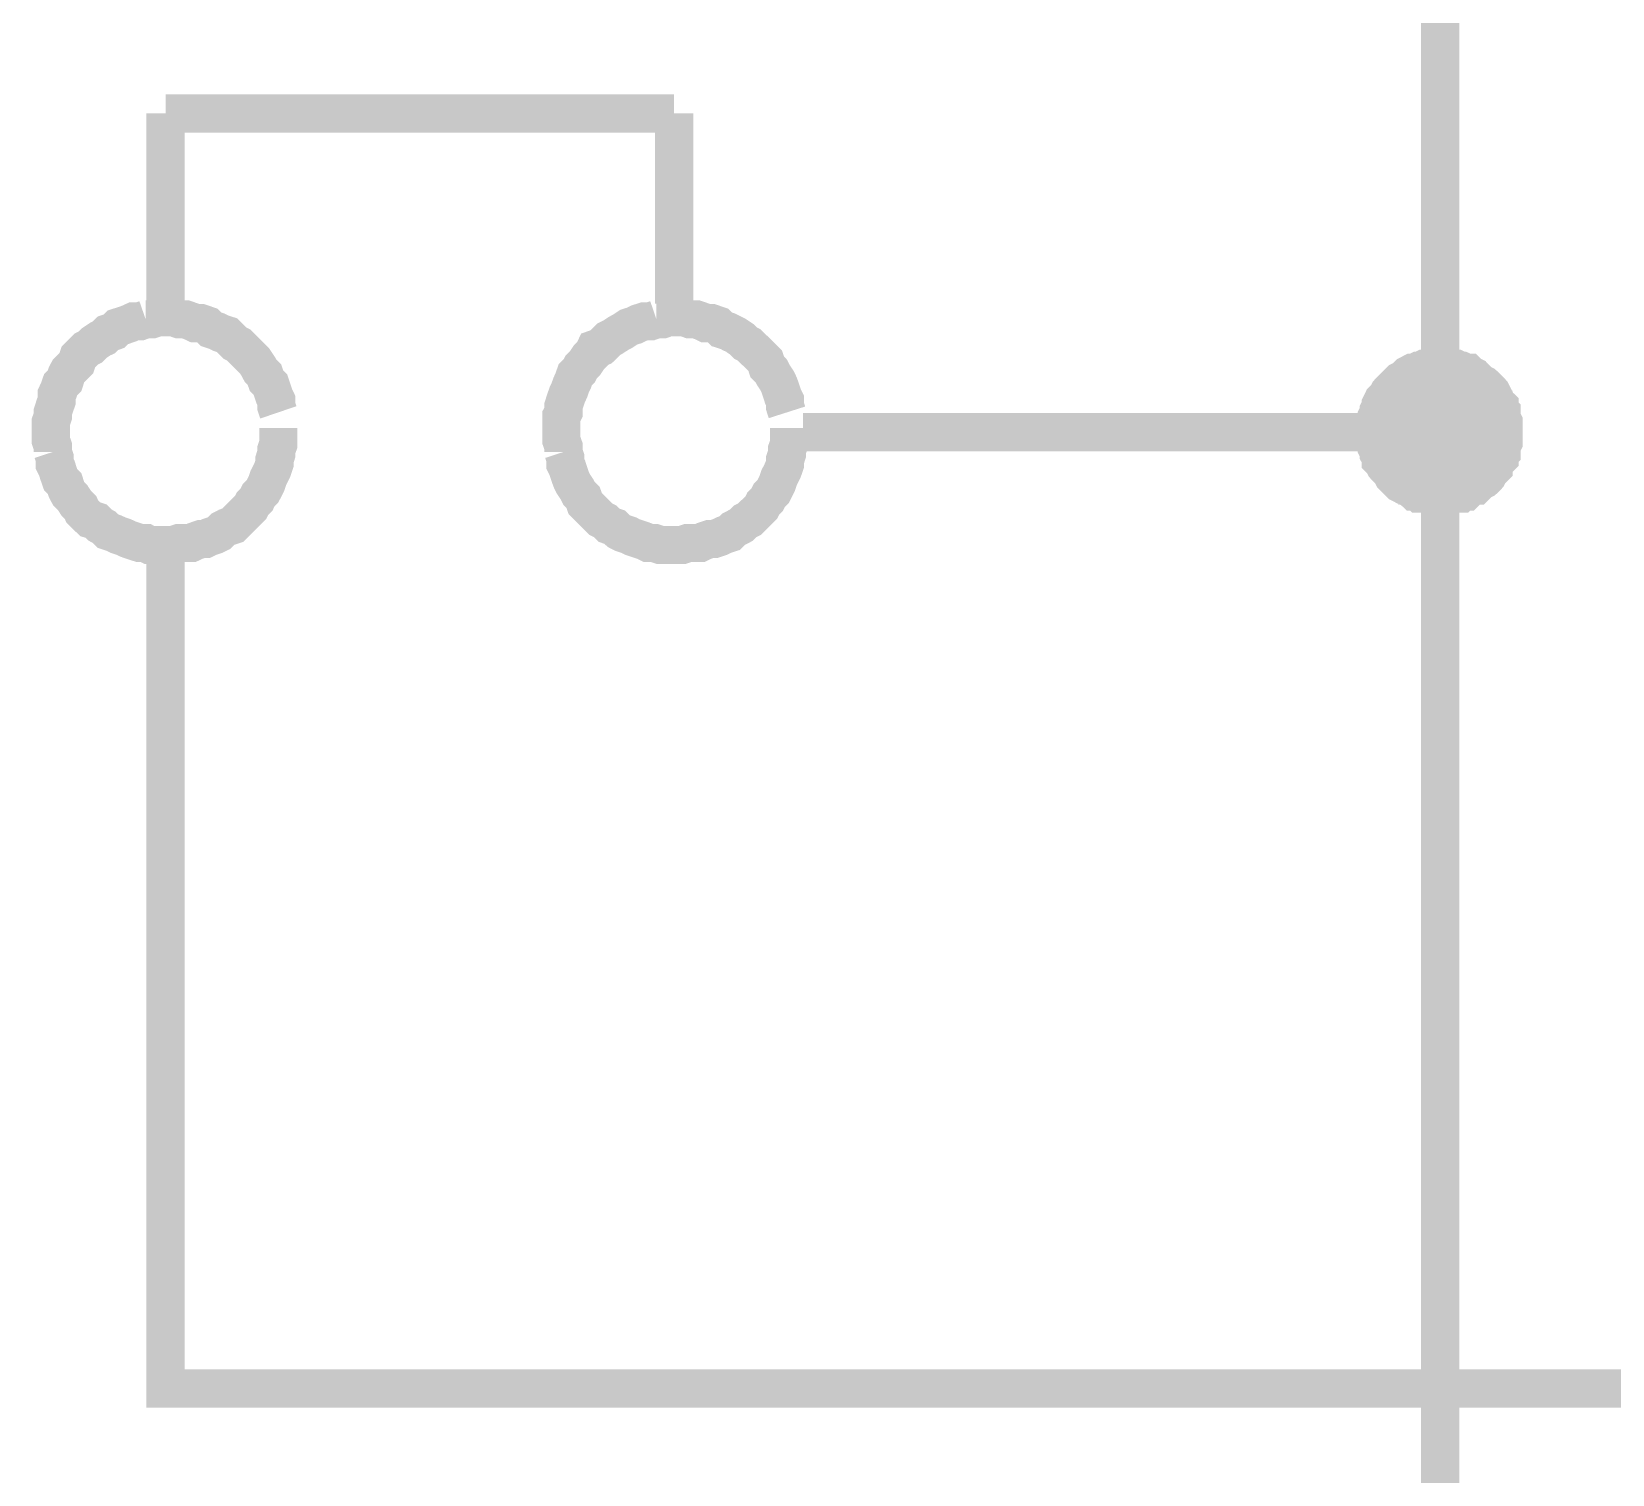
# Model space of a CAD drawing. Extents: x 196 to 1101, y 70 to 664.
# Drawn here: x 456 to 468.4, y 312.99 to 324.31 of the extents above; entities that cross this region are included whole.
import ezdxf

# ---------------------------------------------------------------- set-up
doc = ezdxf.new("R2010")
doc.units = 0
doc.header["$MEASUREMENT"] = 0
doc.layers.add('Sheet', color=255, linetype='CONTINUOUS')

msp = doc.modelspace()

# ---------------------------------------------------------------- linework, layer by layer
at = {"layer": 'Sheet', "const_width": 0.3}
for points in [[(464.546, 291.176), (467.046, 291.176), (467.046, 306.182), (467.046, 321.172), (467.046, 336.177)], [(457.046, 322.181), (457.046, 323.672)], [(457.046, 323.672), (461.036, 323.672)], [(461.036, 323.672), (461.036, 322.181)], [(456.89, 322.057), (456.844, 322.041), (456.797, 322.041), (456.766, 322.026), (456.72, 322.01), (456.673, 321.995), (456.642, 321.964), (456.595, 321.948), (456.564, 321.917), (456.533, 321.902), (456.487, 321.871), (456.456, 321.84), (456.424, 321.824), (456.393, 321.793), (456.362, 321.762), (456.347, 321.715), (456.316, 321.684), (456.285, 321.653), (456.269, 321.622), (456.254, 321.575), (456.223, 321.544), (456.207, 321.498), (456.192, 321.467), (456.192, 321.42), (456.176, 321.374), (456.161, 321.327), (456.161, 321.296), (456.145, 321.249), (456.145, 321.203), (456.145, 321.156), (456.145, 321.109), (456.161, 321.063), (456.161, 321.016)], [(457.931, 321.327), (457.915, 321.374), (457.915, 321.42), (457.9, 321.451), (457.884, 321.498), (457.869, 321.544), (457.838, 321.575), (457.822, 321.622), (457.791, 321.653), (457.775, 321.684), (457.744, 321.731), (457.713, 321.762), (457.682, 321.793), (457.651, 321.824), (457.62, 321.855), (457.589, 321.871), (457.558, 321.902), (457.527, 321.933), (457.48, 321.948), (457.449, 321.964), (457.403, 321.979), (457.372, 322.01), (457.325, 322.026), (457.279, 322.026), (457.247, 322.041), (457.201, 322.057), (457.154, 322.057), (457.108, 322.073), (457.077, 322.073), (457.03, 322.073), (456.984, 322.073), (456.937, 322.057), (456.89, 322.057)], [(460.897, 322.057), (460.85, 322.041), (460.803, 322.041), (460.757, 322.026), (460.726, 322.01), (460.679, 321.995), (460.633, 321.964), (460.602, 321.948), (460.555, 321.917), (460.524, 321.902), (460.493, 321.871), (460.462, 321.84), (460.415, 321.824), (460.4, 321.793), (460.369, 321.762), (460.338, 321.715), (460.307, 321.684), (460.291, 321.653), (460.26, 321.622), (460.244, 321.575), (460.229, 321.544), (460.213, 321.498), (460.198, 321.467), (460.182, 321.42), (460.167, 321.374), (460.167, 321.327), (460.151, 321.296), (460.151, 321.249), (460.151, 321.203), (460.151, 321.156), (460.151, 321.109), (460.167, 321.063), (460.167, 321.016)], [(461.921, 321.327), (461.906, 321.374), (461.906, 321.42), (461.89, 321.451), (461.875, 321.498), (461.859, 321.544), (461.844, 321.575), (461.813, 321.622), (461.797, 321.653), (461.766, 321.684), (461.751, 321.731), (461.72, 321.762), (461.689, 321.793), (461.657, 321.824), (461.626, 321.855), (461.595, 321.871), (461.564, 321.902), (461.518, 321.933), (461.487, 321.948), (461.456, 321.964), (461.409, 321.979), (461.378, 322.01), (461.331, 322.026), (461.285, 322.026), (461.254, 322.041), (461.207, 322.057), (461.161, 322.057), (461.114, 322.073), (461.083, 322.073), (461.036, 322.073), (460.99, 322.073), (460.943, 322.057), (460.897, 322.057)], [(466.533, 321.172), (466.533, 321.203), (466.533, 321.218), (466.533, 321.249), (466.549, 321.28), (466.549, 321.296), (466.564, 321.327), (466.564, 321.342), (466.58, 321.374), (466.58, 321.389), (466.595, 321.42), (466.611, 321.436), (466.626, 321.451), (466.642, 321.482), (466.657, 321.498), (466.673, 321.513), (466.689, 321.529), (466.704, 321.544), (466.72, 321.56), (466.735, 321.575), (466.766, 321.591), (466.782, 321.607), (466.797, 321.622), (466.828, 321.638), (466.844, 321.638), (466.875, 321.653), (466.89, 321.653), (466.921, 321.669), (466.937, 321.669), (466.968, 321.684), (466.999, 321.684), (467.015, 321.684), (467.046, 321.684)], [(466.533, 321.172), (466.533, 321.203), (466.533, 321.218), (466.533, 321.249), (466.549, 321.28), (466.549, 321.296), (466.564, 321.327), (466.564, 321.342), (466.58, 321.374), (466.58, 321.389), (466.595, 321.42), (466.611, 321.436), (466.626, 321.451), (466.642, 321.482), (466.657, 321.498), (466.673, 321.513), (466.689, 321.529), (466.704, 321.544), (466.72, 321.56), (466.735, 321.575), (466.766, 321.591), (466.782, 321.607), (466.797, 321.622), (466.828, 321.638), (466.844, 321.638), (466.875, 321.653), (466.89, 321.653), (466.921, 321.669), (466.937, 321.669), (466.968, 321.684), (466.999, 321.684), (467.015, 321.684), (467.046, 321.684)], [(466.533, 321.172), (466.533, 321.203), (466.533, 321.218), (466.533, 321.249), (466.549, 321.28), (466.549, 321.296), (466.564, 321.327), (466.564, 321.342), (466.58, 321.374), (466.58, 321.389), (466.595, 321.42), (466.611, 321.436), (466.626, 321.451), (466.642, 321.482), (466.657, 321.498), (466.673, 321.513), (466.689, 321.529), (466.704, 321.544), (466.72, 321.56), (466.735, 321.575), (466.766, 321.591), (466.782, 321.607), (466.797, 321.622), (466.828, 321.638), (466.844, 321.638), (466.875, 321.653), (466.89, 321.653), (466.921, 321.669), (466.937, 321.669), (466.968, 321.684), (466.999, 321.684), (467.015, 321.684), (467.046, 321.684)], [(466.533, 321.172), (466.533, 321.203), (466.533, 321.218), (466.533, 321.249), (466.549, 321.28), (466.549, 321.296), (466.564, 321.327), (466.564, 321.342), (466.58, 321.374), (466.58, 321.389), (466.595, 321.42), (466.611, 321.436), (466.626, 321.451), (466.642, 321.482), (466.657, 321.498), (466.673, 321.513), (466.689, 321.529), (466.704, 321.544), (466.72, 321.56), (466.735, 321.575), (466.766, 321.591), (466.782, 321.607), (466.797, 321.622), (466.828, 321.638), (466.844, 321.638), (466.875, 321.653), (466.89, 321.653), (466.921, 321.669), (466.937, 321.669), (466.968, 321.684), (466.999, 321.684), (467.015, 321.684), (467.046, 321.684)], [(466.533, 321.172), (466.533, 321.203), (466.533, 321.218), (466.533, 321.249), (466.549, 321.28), (466.549, 321.296), (466.564, 321.327), (466.564, 321.342), (466.58, 321.374), (466.58, 321.389), (466.595, 321.42), (466.611, 321.436), (466.626, 321.451), (466.642, 321.482), (466.657, 321.498), (466.673, 321.513), (466.689, 321.529), (466.704, 321.544), (466.72, 321.56), (466.735, 321.575), (466.766, 321.591), (466.782, 321.607), (466.797, 321.622), (466.828, 321.638), (466.844, 321.638), (466.875, 321.653), (466.89, 321.653), (466.921, 321.669), (466.937, 321.669), (466.968, 321.684), (466.999, 321.684), (467.015, 321.684), (467.046, 321.684)], [(466.533, 321.172), (466.533, 321.203), (466.533, 321.218), (466.533, 321.249), (466.549, 321.28), (466.549, 321.296), (466.564, 321.327), (466.564, 321.342), (466.58, 321.374), (466.58, 321.389), (466.595, 321.42), (466.611, 321.436), (466.626, 321.451), (466.642, 321.482), (466.657, 321.498), (466.673, 321.513), (466.689, 321.529), (466.704, 321.544), (466.72, 321.56), (466.735, 321.575), (466.766, 321.591), (466.782, 321.607), (466.797, 321.622), (466.828, 321.638), (466.844, 321.638), (466.875, 321.653), (466.89, 321.653), (466.921, 321.669), (466.937, 321.669), (466.968, 321.684), (466.999, 321.684), (467.015, 321.684), (467.046, 321.684)], [(466.533, 321.172), (466.533, 321.203), (466.533, 321.218), (466.533, 321.249), (466.549, 321.28), (466.549, 321.296), (466.564, 321.327), (466.564, 321.342), (466.58, 321.374), (466.58, 321.389), (466.595, 321.42), (466.611, 321.436), (466.626, 321.451), (466.642, 321.482), (466.657, 321.498), (466.673, 321.513), (466.689, 321.529), (466.704, 321.544), (466.72, 321.56), (466.735, 321.575), (466.766, 321.591), (466.782, 321.607), (466.797, 321.622), (466.828, 321.638), (466.844, 321.638), (466.875, 321.653), (466.89, 321.653), (466.921, 321.669), (466.937, 321.669), (466.968, 321.684), (466.999, 321.684), (467.015, 321.684), (467.046, 321.684)], [(466.533, 321.172), (466.533, 321.203), (466.533, 321.218), (466.533, 321.249), (466.549, 321.28), (466.549, 321.296), (466.564, 321.327), (466.564, 321.342), (466.58, 321.374), (466.58, 321.389), (466.595, 321.42), (466.611, 321.436), (466.626, 321.451), (466.642, 321.482), (466.657, 321.498), (466.673, 321.513), (466.689, 321.529), (466.704, 321.544), (466.72, 321.56), (466.735, 321.575), (466.766, 321.591), (466.782, 321.607), (466.797, 321.622), (466.828, 321.638), (466.844, 321.638), (466.875, 321.653), (466.89, 321.653), (466.921, 321.669), (466.937, 321.669), (466.968, 321.684), (466.999, 321.684), (467.015, 321.684), (467.046, 321.684)], [(467.046, 321.684), (467.046, 321.684)], [(467.046, 321.684), (467.077, 321.684), (467.092, 321.684), (467.123, 321.684), (467.154, 321.669), (467.17, 321.669), (467.201, 321.653), (467.216, 321.653), (467.248, 321.638), (467.263, 321.638), (467.279, 321.622), (467.31, 321.607), (467.325, 321.591), (467.341, 321.575), (467.356, 321.56), (467.387, 321.544), (467.403, 321.529), (467.418, 321.513), (467.434, 321.498), (467.449, 321.482), (467.465, 321.451), (467.465, 321.436), (467.48, 321.42), (467.496, 321.389), (467.512, 321.374), (467.512, 321.342), (467.527, 321.327), (467.527, 321.296), (467.527, 321.28), (467.543, 321.249), (467.543, 321.218), (467.543, 321.203), (467.543, 321.172)], [(467.046, 321.684), (467.046, 321.684)], [(467.046, 321.684), (467.077, 321.684), (467.092, 321.684), (467.123, 321.684), (467.154, 321.669), (467.17, 321.669), (467.201, 321.653), (467.216, 321.653), (467.248, 321.638), (467.263, 321.638), (467.279, 321.622), (467.31, 321.607), (467.325, 321.591), (467.341, 321.575), (467.356, 321.56), (467.387, 321.544), (467.403, 321.529), (467.418, 321.513), (467.434, 321.498), (467.449, 321.482), (467.465, 321.451), (467.465, 321.436), (467.48, 321.42), (467.496, 321.389), (467.512, 321.374), (467.512, 321.342), (467.527, 321.327), (467.527, 321.296), (467.527, 321.28), (467.543, 321.249), (467.543, 321.218), (467.543, 321.203), (467.543, 321.172)], [(467.046, 321.684), (467.046, 321.684)], [(467.046, 321.684), (467.077, 321.684), (467.092, 321.684), (467.123, 321.684), (467.154, 321.669), (467.17, 321.669), (467.201, 321.653), (467.216, 321.653), (467.248, 321.638), (467.263, 321.638), (467.279, 321.622), (467.31, 321.607), (467.325, 321.591), (467.341, 321.575), (467.356, 321.56), (467.387, 321.544), (467.403, 321.529), (467.418, 321.513), (467.434, 321.498), (467.449, 321.482), (467.465, 321.451), (467.465, 321.436), (467.48, 321.42), (467.496, 321.389), (467.512, 321.374), (467.512, 321.342), (467.527, 321.327), (467.527, 321.296), (467.527, 321.28), (467.543, 321.249), (467.543, 321.218), (467.543, 321.203), (467.543, 321.172)], [(467.046, 321.684), (467.046, 321.684)], [(467.046, 321.684), (467.077, 321.684), (467.092, 321.684), (467.123, 321.684), (467.154, 321.669), (467.17, 321.669), (467.201, 321.653), (467.216, 321.653), (467.248, 321.638), (467.263, 321.638), (467.279, 321.622), (467.31, 321.607), (467.325, 321.591), (467.341, 321.575), (467.356, 321.56), (467.387, 321.544), (467.403, 321.529), (467.418, 321.513), (467.434, 321.498), (467.449, 321.482), (467.465, 321.451), (467.465, 321.436), (467.48, 321.42), (467.496, 321.389), (467.512, 321.374), (467.512, 321.342), (467.527, 321.327), (467.527, 321.296), (467.527, 321.28), (467.543, 321.249), (467.543, 321.218), (467.543, 321.203), (467.543, 321.172)], [(467.046, 321.684), (467.046, 321.684)], [(467.046, 321.684), (467.077, 321.684), (467.092, 321.684), (467.123, 321.684), (467.154, 321.669), (467.17, 321.669), (467.201, 321.653), (467.216, 321.653), (467.248, 321.638), (467.263, 321.638), (467.279, 321.622), (467.31, 321.607), (467.325, 321.591), (467.341, 321.575), (467.356, 321.56), (467.387, 321.544), (467.403, 321.529), (467.418, 321.513), (467.434, 321.498), (467.449, 321.482), (467.465, 321.451), (467.465, 321.436), (467.48, 321.42), (467.496, 321.389), (467.512, 321.374), (467.512, 321.342), (467.527, 321.327), (467.527, 321.296), (467.527, 321.28), (467.543, 321.249), (467.543, 321.218), (467.543, 321.203), (467.543, 321.172)], [(467.046, 321.684), (467.046, 321.684)], [(467.046, 321.684), (467.077, 321.684), (467.092, 321.684), (467.123, 321.684), (467.154, 321.669), (467.17, 321.669), (467.201, 321.653), (467.216, 321.653), (467.248, 321.638), (467.263, 321.638), (467.279, 321.622), (467.31, 321.607), (467.325, 321.591), (467.341, 321.575), (467.356, 321.56), (467.387, 321.544), (467.403, 321.529), (467.418, 321.513), (467.434, 321.498), (467.449, 321.482), (467.465, 321.451), (467.465, 321.436), (467.48, 321.42), (467.496, 321.389), (467.512, 321.374), (467.512, 321.342), (467.527, 321.327), (467.527, 321.296), (467.527, 321.28), (467.543, 321.249), (467.543, 321.218), (467.543, 321.203), (467.543, 321.172)], [(467.046, 321.684), (467.046, 321.684)], [(467.046, 321.684), (467.077, 321.684), (467.092, 321.684), (467.123, 321.684), (467.154, 321.669), (467.17, 321.669), (467.201, 321.653), (467.216, 321.653), (467.248, 321.638), (467.263, 321.638), (467.279, 321.622), (467.31, 321.607), (467.325, 321.591), (467.341, 321.575), (467.356, 321.56), (467.387, 321.544), (467.403, 321.529), (467.418, 321.513), (467.434, 321.498), (467.449, 321.482), (467.465, 321.451), (467.465, 321.436), (467.48, 321.42), (467.496, 321.389), (467.512, 321.374), (467.512, 321.342), (467.527, 321.327), (467.527, 321.296), (467.527, 321.28), (467.543, 321.249), (467.543, 321.218), (467.543, 321.203), (467.543, 321.172)], [(467.046, 321.684), (467.046, 321.684)], [(467.046, 321.684), (467.077, 321.684), (467.092, 321.684), (467.123, 321.684), (467.154, 321.669), (467.17, 321.669), (467.201, 321.653), (467.216, 321.653), (467.248, 321.638), (467.263, 321.638), (467.279, 321.622), (467.31, 321.607), (467.325, 321.591), (467.341, 321.575), (467.356, 321.56), (467.387, 321.544), (467.403, 321.529), (467.418, 321.513), (467.434, 321.498), (467.449, 321.482), (467.465, 321.451), (467.465, 321.436), (467.48, 321.42), (467.496, 321.389), (467.512, 321.374), (467.512, 321.342), (467.527, 321.327), (467.527, 321.296), (467.527, 321.28), (467.543, 321.249), (467.543, 321.218), (467.543, 321.203), (467.543, 321.172)], [(457.201, 320.302), (457.247, 320.302), (457.279, 320.317), (457.325, 320.333), (457.356, 320.333), (457.387, 320.348), (457.434, 320.364), (457.465, 320.379), (457.496, 320.41), (457.527, 320.426), (457.574, 320.442), (457.605, 320.473), (457.62, 320.488), (457.651, 320.519), (457.682, 320.55), (457.713, 320.581), (457.729, 320.612), (457.76, 320.643), (457.775, 320.675), (457.806, 320.706), (457.822, 320.737), (457.838, 320.768), (457.853, 320.814), (457.869, 320.845), (457.884, 320.876), (457.9, 320.923), (457.9, 320.954), (457.915, 321.001), (457.915, 321.032), (457.931, 321.078), (457.931, 321.125), (457.931, 321.156), (457.931, 321.203)], [(461.192, 320.302), (461.238, 320.302), (461.269, 320.317), (461.316, 320.333), (461.347, 320.333), (461.393, 320.348), (461.425, 320.364), (461.471, 320.379), (461.502, 320.41), (461.533, 320.426), (461.564, 320.442), (461.595, 320.473), (461.626, 320.488), (461.657, 320.519), (461.689, 320.55), (461.72, 320.581), (461.735, 320.612), (461.766, 320.643), (461.782, 320.675), (461.813, 320.706), (461.828, 320.737), (461.844, 320.768), (461.859, 320.814), (461.875, 320.845), (461.89, 320.876), (461.906, 320.923), (461.906, 320.954), (461.921, 321.001), (461.921, 321.032), (461.937, 321.078), (461.937, 321.125), (461.937, 321.156), (461.937, 321.203)], [(462.046, 321.172), (464.546, 321.172)], [(464.546, 321.172), (467.046, 321.172)], [(467.046, 320.675), (467.015, 320.675), (466.999, 320.675), (466.968, 320.675), (466.937, 320.69), (466.921, 320.69), (466.89, 320.69), (466.875, 320.706), (466.844, 320.706), (466.828, 320.721), (466.797, 320.737), (466.782, 320.752), (466.766, 320.752), (466.735, 320.768), (466.72, 320.783), (466.704, 320.799), (466.689, 320.814), (466.673, 320.83), (466.657, 320.861), (466.642, 320.876), (466.626, 320.892), (466.611, 320.908), (466.595, 320.939), (466.58, 320.954), (466.58, 320.97), (466.564, 321.001), (466.564, 321.016), (466.549, 321.047), (466.549, 321.063), (466.533, 321.094), (466.533, 321.125), (466.533, 321.141), (466.533, 321.172)], [(466.533, 321.172), (466.533, 321.172)], [(467.046, 320.675), (467.015, 320.675), (466.999, 320.675), (466.968, 320.675), (466.937, 320.69), (466.921, 320.69), (466.89, 320.69), (466.875, 320.706), (466.844, 320.706), (466.828, 320.721), (466.797, 320.737), (466.782, 320.752), (466.766, 320.752), (466.735, 320.768), (466.72, 320.783), (466.704, 320.799), (466.689, 320.814), (466.673, 320.83), (466.657, 320.861), (466.642, 320.876), (466.626, 320.892), (466.611, 320.908), (466.595, 320.939), (466.58, 320.954), (466.58, 320.97), (466.564, 321.001), (466.564, 321.016), (466.549, 321.047), (466.549, 321.063), (466.533, 321.094), (466.533, 321.125), (466.533, 321.141), (466.533, 321.172)], [(466.533, 321.172), (466.533, 321.172)], [(467.046, 320.675), (467.015, 320.675), (466.999, 320.675), (466.968, 320.675), (466.937, 320.69), (466.921, 320.69), (466.89, 320.69), (466.875, 320.706), (466.844, 320.706), (466.828, 320.721), (466.797, 320.737), (466.782, 320.752), (466.766, 320.752), (466.735, 320.768), (466.72, 320.783), (466.704, 320.799), (466.689, 320.814), (466.673, 320.83), (466.657, 320.861), (466.642, 320.876), (466.626, 320.892), (466.611, 320.908), (466.595, 320.939), (466.58, 320.954), (466.58, 320.97), (466.564, 321.001), (466.564, 321.016), (466.549, 321.047), (466.549, 321.063), (466.533, 321.094), (466.533, 321.125), (466.533, 321.141), (466.533, 321.172)], [(466.533, 321.172), (466.533, 321.172)], [(467.046, 320.675), (467.015, 320.675), (466.999, 320.675), (466.968, 320.675), (466.937, 320.69), (466.921, 320.69), (466.89, 320.69), (466.875, 320.706), (466.844, 320.706), (466.828, 320.721), (466.797, 320.737), (466.782, 320.752), (466.766, 320.752), (466.735, 320.768), (466.72, 320.783), (466.704, 320.799), (466.689, 320.814), (466.673, 320.83), (466.657, 320.861), (466.642, 320.876), (466.626, 320.892), (466.611, 320.908), (466.595, 320.939), (466.58, 320.954), (466.58, 320.97), (466.564, 321.001), (466.564, 321.016), (466.549, 321.047), (466.549, 321.063), (466.533, 321.094), (466.533, 321.125), (466.533, 321.141), (466.533, 321.172)], [(466.533, 321.172), (466.533, 321.172)], [(467.046, 320.675), (467.015, 320.675), (466.999, 320.675), (466.968, 320.675), (466.937, 320.69), (466.921, 320.69), (466.89, 320.69), (466.875, 320.706), (466.844, 320.706), (466.828, 320.721), (466.797, 320.737), (466.782, 320.752), (466.766, 320.752), (466.735, 320.768), (466.72, 320.783), (466.704, 320.799), (466.689, 320.814), (466.673, 320.83), (466.657, 320.861), (466.642, 320.876), (466.626, 320.892), (466.611, 320.908), (466.595, 320.939), (466.58, 320.954), (466.58, 320.97), (466.564, 321.001), (466.564, 321.016), (466.549, 321.047), (466.549, 321.063), (466.533, 321.094), (466.533, 321.125), (466.533, 321.141), (466.533, 321.172)], [(466.533, 321.172), (466.533, 321.172)], [(467.046, 320.675), (467.015, 320.675), (466.999, 320.675), (466.968, 320.675), (466.937, 320.69), (466.921, 320.69), (466.89, 320.69), (466.875, 320.706), (466.844, 320.706), (466.828, 320.721), (466.797, 320.737), (466.782, 320.752), (466.766, 320.752), (466.735, 320.768), (466.72, 320.783), (466.704, 320.799), (466.689, 320.814), (466.673, 320.83), (466.657, 320.861), (466.642, 320.876), (466.626, 320.892), (466.611, 320.908), (466.595, 320.939), (466.58, 320.954), (466.58, 320.97), (466.564, 321.001), (466.564, 321.016), (466.549, 321.047), (466.549, 321.063), (466.533, 321.094), (466.533, 321.125), (466.533, 321.141), (466.533, 321.172)], [(466.533, 321.172), (466.533, 321.172)], [(467.046, 320.675), (467.015, 320.675), (466.999, 320.675), (466.968, 320.675), (466.937, 320.69), (466.921, 320.69), (466.89, 320.69), (466.875, 320.706), (466.844, 320.706), (466.828, 320.721), (466.797, 320.737), (466.782, 320.752), (466.766, 320.752), (466.735, 320.768), (466.72, 320.783), (466.704, 320.799), (466.689, 320.814), (466.673, 320.83), (466.657, 320.861), (466.642, 320.876), (466.626, 320.892), (466.611, 320.908), (466.595, 320.939), (466.58, 320.954), (466.58, 320.97), (466.564, 321.001), (466.564, 321.016), (466.549, 321.047), (466.549, 321.063), (466.533, 321.094), (466.533, 321.125), (466.533, 321.141), (466.533, 321.172)], [(466.533, 321.172), (466.533, 321.172)], [(467.046, 320.675), (467.015, 320.675), (466.999, 320.675), (466.968, 320.675), (466.937, 320.69), (466.921, 320.69), (466.89, 320.69), (466.875, 320.706), (466.844, 320.706), (466.828, 320.721), (466.797, 320.737), (466.782, 320.752), (466.766, 320.752), (466.735, 320.768), (466.72, 320.783), (466.704, 320.799), (466.689, 320.814), (466.673, 320.83), (466.657, 320.861), (466.642, 320.876), (466.626, 320.892), (466.611, 320.908), (466.595, 320.939), (466.58, 320.954), (466.58, 320.97), (466.564, 321.001), (466.564, 321.016), (466.549, 321.047), (466.549, 321.063), (466.533, 321.094), (466.533, 321.125), (466.533, 321.141), (466.533, 321.172)], [(466.533, 321.172), (466.533, 321.172)], [(467.543, 321.172), (467.543, 321.141), (467.543, 321.125), (467.543, 321.094), (467.527, 321.063), (467.527, 321.047), (467.527, 321.016), (467.512, 321.001), (467.512, 320.97), (467.496, 320.954), (467.48, 320.939), (467.465, 320.908), (467.465, 320.892), (467.449, 320.876), (467.434, 320.861), (467.418, 320.83), (467.403, 320.814), (467.387, 320.799), (467.356, 320.783), (467.341, 320.768), (467.325, 320.752), (467.31, 320.752), (467.279, 320.737), (467.263, 320.721), (467.248, 320.706), (467.216, 320.706), (467.201, 320.69), (467.17, 320.69), (467.154, 320.69), (467.123, 320.675), (467.092, 320.675), (467.077, 320.675), (467.046, 320.675)], [(467.543, 321.172), (467.543, 321.141), (467.543, 321.125), (467.543, 321.094), (467.527, 321.063), (467.527, 321.047), (467.527, 321.016), (467.512, 321.001), (467.512, 320.97), (467.496, 320.954), (467.48, 320.939), (467.465, 320.908), (467.465, 320.892), (467.449, 320.876), (467.434, 320.861), (467.418, 320.83), (467.403, 320.814), (467.387, 320.799), (467.356, 320.783), (467.341, 320.768), (467.325, 320.752), (467.31, 320.752), (467.279, 320.737), (467.263, 320.721), (467.248, 320.706), (467.216, 320.706), (467.201, 320.69), (467.17, 320.69), (467.154, 320.69), (467.123, 320.675), (467.092, 320.675), (467.077, 320.675), (467.046, 320.675)], [(467.543, 321.172), (467.543, 321.141), (467.543, 321.125), (467.543, 321.094), (467.527, 321.063), (467.527, 321.047), (467.527, 321.016), (467.512, 321.001), (467.512, 320.97), (467.496, 320.954), (467.48, 320.939), (467.465, 320.908), (467.465, 320.892), (467.449, 320.876), (467.434, 320.861), (467.418, 320.83), (467.403, 320.814), (467.387, 320.799), (467.356, 320.783), (467.341, 320.768), (467.325, 320.752), (467.31, 320.752), (467.279, 320.737), (467.263, 320.721), (467.248, 320.706), (467.216, 320.706), (467.201, 320.69), (467.17, 320.69), (467.154, 320.69), (467.123, 320.675), (467.092, 320.675), (467.077, 320.675), (467.046, 320.675)], [(467.543, 321.172), (467.543, 321.141), (467.543, 321.125), (467.543, 321.094), (467.527, 321.063), (467.527, 321.047), (467.527, 321.016), (467.512, 321.001), (467.512, 320.97), (467.496, 320.954), (467.48, 320.939), (467.465, 320.908), (467.465, 320.892), (467.449, 320.876), (467.434, 320.861), (467.418, 320.83), (467.403, 320.814), (467.387, 320.799), (467.356, 320.783), (467.341, 320.768), (467.325, 320.752), (467.31, 320.752), (467.279, 320.737), (467.263, 320.721), (467.248, 320.706), (467.216, 320.706), (467.201, 320.69), (467.17, 320.69), (467.154, 320.69), (467.123, 320.675), (467.092, 320.675), (467.077, 320.675), (467.046, 320.675)], [(467.543, 321.172), (467.543, 321.141), (467.543, 321.125), (467.543, 321.094), (467.527, 321.063), (467.527, 321.047), (467.527, 321.016), (467.512, 321.001), (467.512, 320.97), (467.496, 320.954), (467.48, 320.939), (467.465, 320.908), (467.465, 320.892), (467.449, 320.876), (467.434, 320.861), (467.418, 320.83), (467.403, 320.814), (467.387, 320.799), (467.356, 320.783), (467.341, 320.768), (467.325, 320.752), (467.31, 320.752), (467.279, 320.737), (467.263, 320.721), (467.248, 320.706), (467.216, 320.706), (467.201, 320.69), (467.17, 320.69), (467.154, 320.69), (467.123, 320.675), (467.092, 320.675), (467.077, 320.675), (467.046, 320.675)], [(467.543, 321.172), (467.543, 321.141), (467.543, 321.125), (467.543, 321.094), (467.527, 321.063), (467.527, 321.047), (467.527, 321.016), (467.512, 321.001), (467.512, 320.97), (467.496, 320.954), (467.48, 320.939), (467.465, 320.908), (467.465, 320.892), (467.449, 320.876), (467.434, 320.861), (467.418, 320.83), (467.403, 320.814), (467.387, 320.799), (467.356, 320.783), (467.341, 320.768), (467.325, 320.752), (467.31, 320.752), (467.279, 320.737), (467.263, 320.721), (467.248, 320.706), (467.216, 320.706), (467.201, 320.69), (467.17, 320.69), (467.154, 320.69), (467.123, 320.675), (467.092, 320.675), (467.077, 320.675), (467.046, 320.675)], [(467.543, 321.172), (467.543, 321.141), (467.543, 321.125), (467.543, 321.094), (467.527, 321.063), (467.527, 321.047), (467.527, 321.016), (467.512, 321.001), (467.512, 320.97), (467.496, 320.954), (467.48, 320.939), (467.465, 320.908), (467.465, 320.892), (467.449, 320.876), (467.434, 320.861), (467.418, 320.83), (467.403, 320.814), (467.387, 320.799), (467.356, 320.783), (467.341, 320.768), (467.325, 320.752), (467.31, 320.752), (467.279, 320.737), (467.263, 320.721), (467.248, 320.706), (467.216, 320.706), (467.201, 320.69), (467.17, 320.69), (467.154, 320.69), (467.123, 320.675), (467.092, 320.675), (467.077, 320.675), (467.046, 320.675)], [(467.543, 321.172), (467.543, 321.141), (467.543, 321.125), (467.543, 321.094), (467.527, 321.063), (467.527, 321.047), (467.527, 321.016), (467.512, 321.001), (467.512, 320.97), (467.496, 320.954), (467.48, 320.939), (467.465, 320.908), (467.465, 320.892), (467.449, 320.876), (467.434, 320.861), (467.418, 320.83), (467.403, 320.814), (467.387, 320.799), (467.356, 320.783), (467.341, 320.768), (467.325, 320.752), (467.31, 320.752), (467.279, 320.737), (467.263, 320.721), (467.248, 320.706), (467.216, 320.706), (467.201, 320.69), (467.17, 320.69), (467.154, 320.69), (467.123, 320.675), (467.092, 320.675), (467.077, 320.675), (467.046, 320.675)], [(467.543, 321.172), (467.543, 321.172), (467.543, 321.172), (467.543, 321.172), (467.543, 321.172), (467.543, 321.172), (467.543, 321.172), (467.543, 321.172), (467.543, 321.172), (467.543, 321.172), (467.543, 321.172), (467.543, 321.172), (467.543, 321.172), (467.543, 321.172), (467.543, 321.172), (467.543, 321.172), (467.543, 321.172), (467.543, 321.172), (467.543, 321.172), (467.543, 321.172), (467.543, 321.172), (467.543, 321.172), (467.543, 321.172), (467.543, 321.172), (467.543, 321.172), (467.543, 321.172), (467.543, 321.172), (467.543, 321.172), (467.543, 321.172), (467.543, 321.172), (467.543, 321.172), (467.543, 321.172), (467.543, 321.172)], [(467.543, 321.172), (467.543, 321.172)], [(467.543, 321.172), (467.543, 321.172), (467.543, 321.172), (467.543, 321.172), (467.543, 321.172), (467.543, 321.172), (467.543, 321.172), (467.543, 321.172), (467.543, 321.172), (467.543, 321.172), (467.543, 321.172), (467.543, 321.172), (467.543, 321.172), (467.543, 321.172), (467.543, 321.172), (467.543, 321.172), (467.543, 321.172), (467.543, 321.172), (467.543, 321.172), (467.543, 321.172), (467.543, 321.172), (467.543, 321.172), (467.543, 321.172), (467.543, 321.172), (467.543, 321.172), (467.543, 321.172), (467.543, 321.172), (467.543, 321.172), (467.543, 321.172), (467.543, 321.172), (467.543, 321.172), (467.543, 321.172), (467.543, 321.172)], [(467.543, 321.172), (467.543, 321.172)], [(467.543, 321.172), (467.543, 321.172), (467.543, 321.172), (467.543, 321.172), (467.543, 321.172), (467.543, 321.172), (467.543, 321.172), (467.543, 321.172), (467.543, 321.172), (467.543, 321.172), (467.543, 321.172), (467.543, 321.172), (467.543, 321.172), (467.543, 321.172), (467.543, 321.172), (467.543, 321.172), (467.543, 321.172), (467.543, 321.172), (467.543, 321.172), (467.543, 321.172), (467.543, 321.172), (467.543, 321.172), (467.543, 321.172), (467.543, 321.172), (467.543, 321.172), (467.543, 321.172), (467.543, 321.172), (467.543, 321.172), (467.543, 321.172), (467.543, 321.172), (467.543, 321.172), (467.543, 321.172), (467.543, 321.172)], [(467.543, 321.172), (467.543, 321.172)], [(467.543, 321.172), (467.543, 321.172), (467.543, 321.172), (467.543, 321.172), (467.543, 321.172), (467.543, 321.172), (467.543, 321.172), (467.543, 321.172), (467.543, 321.172), (467.543, 321.172), (467.543, 321.172), (467.543, 321.172), (467.543, 321.172), (467.543, 321.172), (467.543, 321.172), (467.543, 321.172), (467.543, 321.172), (467.543, 321.172), (467.543, 321.172), (467.543, 321.172), (467.543, 321.172), (467.543, 321.172), (467.543, 321.172), (467.543, 321.172), (467.543, 321.172), (467.543, 321.172), (467.543, 321.172), (467.543, 321.172), (467.543, 321.172), (467.543, 321.172), (467.543, 321.172), (467.543, 321.172), (467.543, 321.172)], [(467.543, 321.172), (467.543, 321.172)], [(467.543, 321.172), (467.543, 321.172), (467.543, 321.172), (467.543, 321.172), (467.543, 321.172), (467.543, 321.172), (467.543, 321.172), (467.543, 321.172), (467.543, 321.172), (467.543, 321.172), (467.543, 321.172), (467.543, 321.172), (467.543, 321.172), (467.543, 321.172), (467.543, 321.172), (467.543, 321.172), (467.543, 321.172), (467.543, 321.172), (467.543, 321.172), (467.543, 321.172), (467.543, 321.172), (467.543, 321.172), (467.543, 321.172), (467.543, 321.172), (467.543, 321.172), (467.543, 321.172), (467.543, 321.172), (467.543, 321.172), (467.543, 321.172), (467.543, 321.172), (467.543, 321.172), (467.543, 321.172), (467.543, 321.172)], [(467.543, 321.172), (467.543, 321.172)], [(467.543, 321.172), (467.543, 321.172), (467.543, 321.172), (467.543, 321.172), (467.543, 321.172), (467.543, 321.172), (467.543, 321.172), (467.543, 321.172), (467.543, 321.172), (467.543, 321.172), (467.543, 321.172), (467.543, 321.172), (467.543, 321.172), (467.543, 321.172), (467.543, 321.172), (467.543, 321.172), (467.543, 321.172), (467.543, 321.172), (467.543, 321.172), (467.543, 321.172), (467.543, 321.172), (467.543, 321.172), (467.543, 321.172), (467.543, 321.172), (467.543, 321.172), (467.543, 321.172), (467.543, 321.172), (467.543, 321.172), (467.543, 321.172), (467.543, 321.172), (467.543, 321.172), (467.543, 321.172), (467.543, 321.172)], [(467.543, 321.172), (467.543, 321.172)], [(467.543, 321.172), (467.543, 321.172), (467.543, 321.172), (467.543, 321.172), (467.543, 321.172), (467.543, 321.172), (467.543, 321.172), (467.543, 321.172), (467.543, 321.172), (467.543, 321.172), (467.543, 321.172), (467.543, 321.172), (467.543, 321.172), (467.543, 321.172), (467.543, 321.172), (467.543, 321.172), (467.543, 321.172), (467.543, 321.172), (467.543, 321.172), (467.543, 321.172), (467.543, 321.172), (467.543, 321.172), (467.543, 321.172), (467.543, 321.172), (467.543, 321.172), (467.543, 321.172), (467.543, 321.172), (467.543, 321.172), (467.543, 321.172), (467.543, 321.172), (467.543, 321.172), (467.543, 321.172), (467.543, 321.172)], [(467.543, 321.172), (467.543, 321.172)], [(467.543, 321.172), (467.543, 321.172), (467.543, 321.172), (467.543, 321.172), (467.543, 321.172), (467.543, 321.172), (467.543, 321.172), (467.543, 321.172), (467.543, 321.172), (467.543, 321.172), (467.543, 321.172), (467.543, 321.172), (467.543, 321.172), (467.543, 321.172), (467.543, 321.172), (467.543, 321.172), (467.543, 321.172), (467.543, 321.172), (467.543, 321.172), (467.543, 321.172), (467.543, 321.172), (467.543, 321.172), (467.543, 321.172), (467.543, 321.172), (467.543, 321.172), (467.543, 321.172), (467.543, 321.172), (467.543, 321.172), (467.543, 321.172), (467.543, 321.172), (467.543, 321.172), (467.543, 321.172), (467.543, 321.172)], [(467.543, 321.172), (467.543, 321.172)], [(456.161, 321.016), (456.176, 320.97), (456.176, 320.923), (456.192, 320.892), (456.207, 320.845), (456.223, 320.799), (456.254, 320.768), (456.269, 320.721), (456.285, 320.69), (456.316, 320.659), (456.347, 320.612), (456.378, 320.581), (456.393, 320.55), (456.424, 320.519), (456.456, 320.488), (456.502, 320.473), (456.533, 320.442), (456.564, 320.426), (456.595, 320.395), (456.642, 320.379), (456.673, 320.364), (456.72, 320.348), (456.751, 320.333), (456.797, 320.317), (456.844, 320.302), (456.89, 320.302), (456.921, 320.286), (456.968, 320.286), (457.015, 320.286), (457.061, 320.286), (457.108, 320.286), (457.154, 320.302), (457.201, 320.302)], [(460.167, 321.016), (460.182, 320.97), (460.182, 320.923), (460.198, 320.892), (460.213, 320.845), (460.229, 320.799), (460.244, 320.768), (460.275, 320.721), (460.291, 320.69), (460.322, 320.659), (460.338, 320.612), (460.369, 320.581), (460.4, 320.55), (460.431, 320.519), (460.462, 320.488), (460.493, 320.473), (460.524, 320.442), (460.57, 320.426), (460.602, 320.395), (460.633, 320.379), (460.679, 320.364), (460.71, 320.348), (460.757, 320.333), (460.803, 320.317), (460.834, 320.302), (460.881, 320.302), (460.928, 320.286), (460.974, 320.286), (461.005, 320.286), (461.052, 320.286), (461.098, 320.286), (461.145, 320.302), (461.192, 320.302)], [(457.046, 320.177), (457.046, 317.677)], [(484.53, 313.669), (484.53, 313.669), (474.546, 313.669), (457.046, 313.669), (457.046, 317.677)]]:
    msp.add_lwpolyline(points, dxfattribs=at)
at = {"layer": 'Sheet', "const_width": 0.508}
msp.add_lwpolyline([(466.682, 321.183, 1), (467.19, 321.183, 1)], format="xyb", close=True, dxfattribs=at)

doc.saveas('drawing.dxf')
